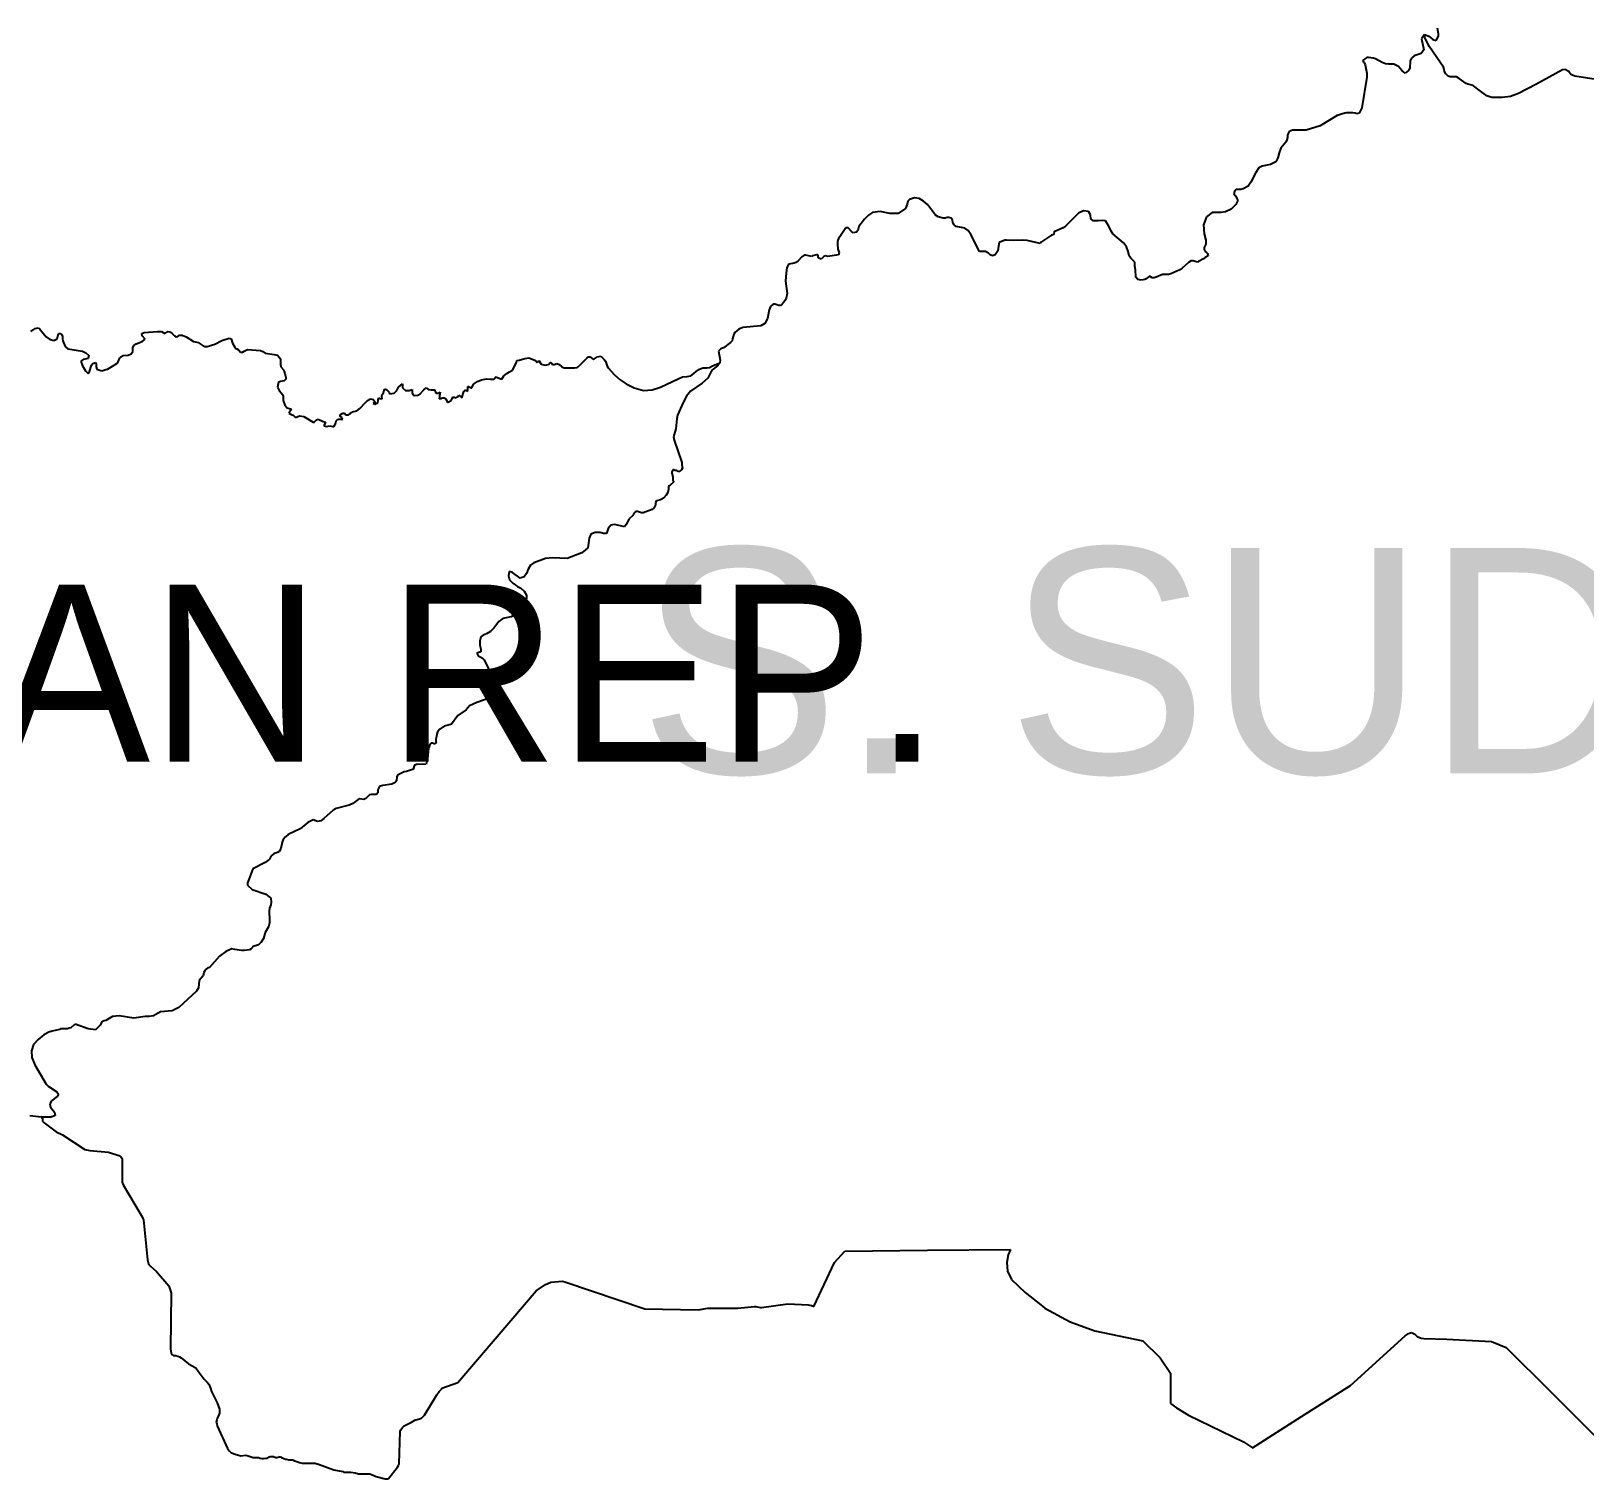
# Model space of a CAD drawing. Header units: metres. Extents: x 0 to 1325, y -1 to 773.
# Drawn here: x 751.27 to 778.86, y 347.93 to 373.63 of the extents above; entities that cross this region are included whole.
import ezdxf
from ezdxf.enums import TextEntityAlignment as Align

# ---------------------------------------------------------------- set-up
doc = ezdxf.new("R2010")
doc.units = ezdxf.units.M

msp = doc.modelspace()

# ---------------------------------------------------------------- linework, layer by layer
at = {"layer": 'SCORE'}
for points in [[(776.01, 373.568), (775.96, 373.488)], [(776.02, 373.508), (776.01, 373.568)], [(776.01, 373.568), (776.09, 373.538)], [(776.1, 373.348), (776.02, 373.508)], [(776.09, 373.538), (776.16, 373.478)], [(776.22, 373.458), (776.26, 373.538)], [(776.26, 373.578), (776.24, 373.678)], [(776.26, 373.538), (776.26, 373.578)], [(775.95, 373.228), (775.83, 373.188)], [(776, 373.298), (775.95, 373.228)], [(775.96, 373.488), (776, 373.298)], [(776.35, 372.988), (776.1, 373.348)], [(776.16, 373.478), (776.22, 373.458)], [(774.95, 373.138), (774.92, 373.108)], [(774.92, 373.108), (774.92, 373.088)], [(774.92, 373.088), (774.94, 373.068)], [(774.94, 373.068), (774.96, 373.028)], [(774.99, 373.158), (774.95, 373.138)], [(774.96, 373.028), (774.99, 372.878)], [(775.02, 373.158), (774.99, 373.158)], [(775.1, 373.148), (775.02, 373.158)], [(775.14, 373.138), (775.1, 373.148)], [(775.26, 373.068), (775.14, 373.138)], [(775.32, 373.048), (775.26, 373.068)], [(775.37, 373.038), (775.32, 373.048)], [(775.47, 373.038), (775.37, 373.038)], [(775.55, 372.998), (775.47, 373.038)], [(775.61, 372.928), (775.55, 372.998)], [(775.75, 372.968), (775.73, 372.928)], [(775.76, 373.098), (775.75, 372.968)], [(775.78, 373.148), (775.76, 373.098)], [(775.83, 373.188), (775.78, 373.148)], [(776.36, 372.948), (776.35, 372.988)], [(774.99, 372.808), (774.9, 372.268)], [(774.99, 372.878), (774.99, 372.808)], [(775.67, 372.878), (775.61, 372.928)], [(775.73, 372.928), (775.67, 372.878)], [(776.37, 372.908), (776.36, 372.948)], [(776.39, 372.868), (776.37, 372.908)], [(776.43, 372.828), (776.39, 372.868)], [(776.47, 372.818), (776.43, 372.828)], [(776.54, 372.818), (776.47, 372.818)], [(776.58, 372.818), (776.54, 372.818)], [(776.63, 372.788), (776.58, 372.818)], [(776.75, 372.698), (776.63, 372.788)], [(776.78, 372.688), (776.75, 372.698)], [(776.85, 372.668), (776.78, 372.688)], [(777.99, 372.678), (777.68, 372.518)], [(778.46, 372.938), (777.99, 372.678)], [(778.52, 372.948), (778.46, 372.938)], [(778.56, 372.918), (778.52, 372.948)], [(778.57, 372.918), (778.56, 372.918)], [(778.61, 372.858), (778.57, 372.918)], [(778.68, 372.828), (778.61, 372.858)], [(779.06, 372.768), (778.68, 372.828)], [(776.88, 372.658), (776.85, 372.668)], [(776.98, 372.578), (776.88, 372.658)], [(777.12, 372.478), (776.98, 372.578)], [(777.21, 372.448), (777.12, 372.478)], [(777.39, 372.448), (777.21, 372.448)], [(777.54, 372.468), (777.39, 372.448)], [(777.68, 372.518), (777.54, 372.468)], [(774.46, 372.128), (774.16, 371.948)], [(774.6, 372.168), (774.46, 372.128)], [(774.63, 372.178), (774.6, 372.168)], [(774.7, 372.178), (774.63, 372.178)], [(774.74, 372.178), (774.7, 372.178)], [(774.78, 372.168), (774.74, 372.178)], [(774.81, 372.158), (774.78, 372.168)], [(774.85, 372.168), (774.81, 372.158)], [(774.9, 372.268), (774.85, 372.168)], [(773.61, 371.848), (773.59, 371.808)], [(773.67, 371.868), (773.61, 371.848)], [(773.91, 371.868), (773.67, 371.868)], [(774.16, 371.948), (773.91, 371.868)], [(773.55, 371.658), (773.46, 371.548)], [(773.57, 371.698), (773.55, 371.658)], [(773.58, 371.738), (773.57, 371.698)], [(773.59, 371.808), (773.58, 371.778)], [(773.58, 371.778), (773.58, 371.738)], [(773.37, 371.308), (773.28, 371.258)], [(773.41, 371.378), (773.37, 371.308)], [(773.43, 371.468), (773.41, 371.378)], [(773.46, 371.548), (773.43, 371.468)], [(773.02, 371.118), (772.93, 370.948)], [(773.07, 371.198), (773.02, 371.118)], [(773.13, 371.228), (773.07, 371.198)], [(773.28, 371.258), (773.13, 371.228)], [(772.64, 370.778), (772.63, 370.738)], [(772.67, 370.818), (772.64, 370.778)], [(772.71, 370.818), (772.67, 370.818)], [(772.75, 370.818), (772.71, 370.818)], [(772.79, 370.828), (772.75, 370.818)], [(772.88, 370.878), (772.79, 370.828)], [(772.93, 370.948), (772.88, 370.878)], [(766.8, 370.478), (766.67, 370.388)], [(766.83, 370.558), (766.8, 370.478)], [(766.84, 370.608), (766.83, 370.558)], [(766.87, 370.638), (766.84, 370.608)], [(766.96, 370.668), (766.87, 370.638)], [(767.04, 370.658), (766.96, 370.668)], [(767.12, 370.608), (767.04, 370.658)], [(767.19, 370.548), (767.12, 370.608)], [(767.33, 370.358), (767.19, 370.548)], [(772.58, 370.468), (772.48, 370.418)], [(772.66, 370.548), (772.58, 370.468)], [(772.63, 370.738), (772.66, 370.698)], [(772.66, 370.698), (772.68, 370.658)], [(772.7, 370.618), (772.66, 370.548)], [(772.68, 370.658), (772.7, 370.618)], [(766.07, 370.288), (765.97, 370.158)], [(766.14, 370.358), (766.07, 370.288)], [(766.21, 370.408), (766.14, 370.358)], [(766.35, 370.428), (766.21, 370.408)], [(766.52, 370.388), (766.35, 370.428)], [(766.67, 370.388), (766.52, 370.388)], [(767.38, 370.328), (767.33, 370.358)], [(767.47, 370.308), (767.38, 370.328)], [(767.5, 370.308), (767.47, 370.308)], [(767.54, 370.318), (767.5, 370.308)], [(767.57, 370.318), (767.54, 370.318)], [(767.61, 370.308), (767.57, 370.318)], [(767.63, 370.278), (767.61, 370.308)], [(767.64, 370.228), (767.63, 370.278)], [(767.66, 370.188), (767.64, 370.228)], [(769.87, 370.398), (769.64, 370.168)], [(769.96, 370.438), (769.87, 370.398)], [(770.05, 370.428), (769.96, 370.438)], [(770.08, 370.368), (770.05, 370.428)], [(770.09, 370.298), (770.08, 370.368)], [(770.13, 370.258), (770.09, 370.298)], [(770.22, 370.258), (770.13, 370.258)], [(770.29, 370.268), (770.22, 370.258)], [(770.35, 370.258), (770.29, 370.268)], [(770.41, 370.168), (770.35, 370.258)], [(772.14, 370.328), (772.09, 370.188)], [(772.24, 370.408), (772.14, 370.328)], [(772.4, 370.408), (772.24, 370.408)], [(772.48, 370.418), (772.4, 370.408)], [(765.6, 369.918), (765.59, 369.888)], [(765.61, 369.948), (765.6, 369.918)], [(765.63, 369.978), (765.61, 369.948)], [(765.74, 370.138), (765.63, 369.978)], [(765.78, 370.138), (765.74, 370.138)], [(765.84, 370.068), (765.78, 370.138)], [(765.87, 370.048), (765.84, 370.068)], [(765.93, 370.058), (765.87, 370.048)], [(765.95, 370.088), (765.93, 370.058)], [(765.97, 370.158), (765.95, 370.088)], [(767.7, 370.158), (767.66, 370.188)], [(767.85, 370.128), (767.7, 370.158)], [(767.91, 370.088), (767.85, 370.128)], [(767.96, 370.018), (767.91, 370.088)], [(768.11, 369.718), (767.96, 370.018)], [(768.56, 369.918), (768.46, 369.878)], [(768.59, 369.918), (768.56, 369.918)], [(768.71, 369.908), (768.59, 369.918)], [(768.88, 369.918), (768.71, 369.908)], [(768.96, 369.908), (768.88, 369.918)], [(769.39, 370.008), (769.21, 369.888)], [(769.43, 370.018), (769.39, 370.008)], [(769.44, 370.078), (769.43, 370.018)], [(769.45, 370.068), (769.44, 370.078)], [(769.6, 370.138), (769.45, 370.068)], [(769.64, 370.168), (769.6, 370.138)], [(770.45, 370.078), (770.41, 370.168)], [(770.48, 370.028), (770.45, 370.078)], [(770.67, 369.868), (770.48, 370.028)], [(772.09, 370.188), (772.1, 370.028)], [(772.1, 370.028), (772.13, 369.918)], [(772.13, 369.918), (772.13, 369.878)], [(765, 369.648), (764.96, 369.618)], [(765.03, 369.648), (765, 369.648)], [(765.13, 369.628), (765.03, 369.648)], [(765.22, 369.658), (765.15, 369.638)], [(765.24, 369.658), (765.22, 369.658)], [(765.25, 369.648), (765.24, 369.658)], [(765.25, 369.628), (765.25, 369.648)], [(765.61, 369.658), (765.42, 369.628)], [(765.59, 369.888), (765.59, 369.848)], [(765.59, 369.848), (765.6, 369.758)], [(765.6, 369.758), (765.62, 369.698)], [(765.62, 369.698), (765.61, 369.658)], [(768.15, 369.718), (768.11, 369.718)], [(768.22, 369.718), (768.15, 369.718)], [(768.27, 369.688), (768.22, 369.718)], [(768.3, 369.658), (768.27, 369.688)], [(768.34, 369.638), (768.3, 369.658)], [(768.39, 369.658), (768.34, 369.638)], [(768.44, 369.728), (768.39, 369.658)], [(768.45, 369.808), (768.44, 369.728)], [(768.46, 369.878), (768.45, 369.808)], [(769.19, 369.858), (768.96, 369.908)], [(769.21, 369.888), (769.19, 369.858)], [(770.72, 369.798), (770.67, 369.868)], [(770.75, 369.718), (770.72, 369.798)], [(770.77, 369.638), (770.75, 369.718)], [(772.13, 369.848), (772.1, 369.788)], [(772.1, 369.788), (772.1, 369.748)], [(772.1, 369.748), (772.12, 369.718)], [(772.12, 369.718), (772.14, 369.698)], [(772.13, 369.878), (772.13, 369.848)], [(772.14, 369.698), (772.16, 369.678)], [(772.16, 369.678), (772.17, 369.638)], [(764.69, 369.428), (764.68, 369.338)], [(764.72, 369.488), (764.69, 369.428)], [(764.73, 369.488), (764.72, 369.488)], [(764.82, 369.508), (764.73, 369.488)], [(764.85, 369.518), (764.82, 369.508)], [(764.89, 369.548), (764.85, 369.518)], [(764.96, 369.618), (764.89, 369.548)], [(765.15, 369.638), (765.13, 369.628)], [(765.25, 369.618), (765.25, 369.628)], [(765.25, 369.608), (765.25, 369.618)], [(765.26, 369.598), (765.25, 369.608)], [(765.3, 369.578), (765.26, 369.598)], [(765.31, 369.588), (765.3, 369.578)], [(765.35, 369.628), (765.31, 369.588)], [(765.38, 369.638), (765.35, 369.628)], [(765.42, 369.628), (765.38, 369.638)], [(770.8, 369.598), (770.77, 369.638)], [(770.87, 369.528), (770.8, 369.598)], [(770.87, 369.488), (770.87, 369.528)], [(770.87, 369.458), (770.87, 369.488)], [(770.88, 369.388), (770.87, 369.458)], [(770.89, 369.258), (770.88, 369.388)], [(771.67, 369.388), (771.51, 369.318)], [(771.71, 369.418), (771.67, 369.388)], [(771.82, 369.518), (771.71, 369.418)], [(771.87, 369.548), (771.82, 369.518)], [(771.9, 369.548), (771.87, 369.548)], [(771.98, 369.528), (771.9, 369.548)], [(772, 369.538), (771.98, 369.528)], [(772.09, 369.588), (772, 369.538)], [(772.12, 369.608), (772.09, 369.588)], [(772.17, 369.638), (772.12, 369.608)], [(764.68, 369.338), (764.67, 369.188)], [(764.67, 369.188), (764.7, 368.968)], [(770.92, 369.218), (770.89, 369.258)], [(770.98, 369.208), (770.92, 369.218)], [(771.05, 369.218), (770.98, 369.208)], [(771.07, 369.228), (771.05, 369.218)], [(771.11, 369.268), (771.07, 369.228)], [(771.13, 369.278), (771.11, 369.268)], [(771.18, 369.248), (771.13, 369.278)], [(771.21, 369.248), (771.18, 369.248)], [(771.25, 369.258), (771.21, 369.248)], [(771.36, 369.308), (771.25, 369.258)], [(771.47, 369.308), (771.36, 369.308)], [(771.51, 369.318), (771.47, 369.308)], [(764.64, 368.818), (764.61, 368.778)], [(764.67, 368.858), (764.64, 368.818)], [(764.68, 368.888), (764.67, 368.858)], [(764.7, 368.968), (764.68, 368.888)], [(764.38, 368.678), (764.35, 368.528)], [(764.4, 368.738), (764.38, 368.678)], [(764.45, 368.778), (764.4, 368.738)], [(764.48, 368.778), (764.45, 368.778)], [(764.55, 368.758), (764.48, 368.778)], [(764.58, 368.758), (764.55, 368.758)], [(764.61, 368.778), (764.58, 368.758)], [(751.27, 368.298), (751.35, 368.348)], [(751.35, 368.348), (751.4, 368.358)], [(751.4, 368.358), (751.43, 368.338)], [(751.43, 368.338), (751.54, 368.198)], [(753.24, 368.258), (753.28, 368.278)], [(753.28, 368.278), (753.52, 368.298)], [(753.52, 368.298), (753.59, 368.298)], [(753.59, 368.298), (753.65, 368.258)], [(753.65, 368.258), (753.7, 368.298)], [(753.7, 368.298), (753.74, 368.288)], [(753.74, 368.288), (753.78, 368.258)], [(763.77, 368.278), (763.75, 368.248)], [(763.84, 368.338), (763.77, 368.278)], [(763.91, 368.368), (763.84, 368.338)], [(764.23, 368.398), (763.91, 368.368)], [(764.3, 368.438), (764.23, 368.398)], [(764.35, 368.528), (764.3, 368.438)], [(751.54, 368.198), (751.6, 368.158)], [(751.6, 368.158), (751.68, 368.138)], [(751.68, 368.138), (751.74, 368.168)], [(751.74, 368.168), (751.76, 368.258)], [(751.76, 368.258), (751.79, 368.258)], [(751.79, 368.258), (751.82, 368.238)], [(751.82, 368.238), (751.83, 368.208)], [(751.83, 368.208), (751.83, 368.168)], [(751.83, 368.168), (751.84, 368.128)], [(751.84, 368.128), (751.88, 368.028)], [(751.88, 368.028), (751.89, 368.018)], [(751.89, 368.018), (751.93, 367.988)], [(751.93, 367.988), (752.19, 367.948)], [(753.08, 368.008), (753.1, 368.048)], [(753.08, 367.938), (753.08, 368.008)], [(753.1, 368.048), (753.14, 368.078)], [(753.14, 368.078), (753.25, 368.118)], [(753.25, 368.218), (753.24, 368.258)], [(753.3, 368.158), (753.25, 368.218)], [(753.25, 368.118), (753.3, 368.158)], [(753.78, 368.258), (753.82, 368.218)], [(753.82, 368.218), (753.85, 368.198)], [(753.85, 368.198), (753.88, 368.208)], [(753.88, 368.208), (753.91, 368.228)], [(753.91, 368.228), (753.96, 368.228)], [(753.96, 368.228), (754.03, 368.198)], [(754.03, 368.198), (754.16, 368.118)], [(754.16, 368.118), (754.25, 368.098)], [(754.25, 368.098), (754.26, 368.088)], [(754.26, 368.088), (754.33, 368.038)], [(754.33, 368.038), (754.36, 368.028)], [(754.36, 368.028), (754.4, 368.028)], [(754.4, 368.028), (754.54, 368.068)], [(754.54, 368.068), (754.66, 368.138)], [(754.66, 368.138), (754.79, 368.178)], [(754.79, 368.178), (754.83, 368.168)], [(754.83, 368.168), (754.85, 368.088)], [(754.85, 368.088), (754.89, 368.018)], [(754.89, 368.018), (754.9, 367.998)], [(754.9, 367.998), (754.93, 367.988)], [(754.93, 367.988), (754.96, 367.968)], [(763.52, 367.988), (763.5, 367.968)], [(763.55, 367.998), (763.52, 367.988)], [(763.57, 368.008), (763.55, 367.998)], [(763.69, 368.098), (763.57, 368.008)], [(763.72, 368.128), (763.69, 368.098)], [(763.73, 368.168), (763.72, 368.128)], [(763.75, 368.248), (763.73, 368.168)], [(752.2, 367.798), (752.16, 367.768)], [(752.16, 367.768), (752.19, 367.688)], [(752.19, 367.948), (752.25, 367.918)], [(752.29, 367.818), (752.2, 367.798)], [(752.25, 367.918), (752.3, 367.868)], [(752.3, 367.868), (752.29, 367.818)], [(752.35, 367.698), (752.37, 367.728)], [(752.37, 367.728), (752.42, 367.748)], [(752.42, 367.748), (752.43, 367.718)], [(752.43, 367.718), (752.43, 367.668)], [(752.72, 367.678), (752.8, 367.728)], [(752.8, 367.728), (752.82, 367.758)], [(752.82, 367.758), (752.85, 367.828)], [(752.85, 367.828), (752.87, 367.848)], [(752.87, 367.848), (752.91, 367.868)], [(752.91, 367.868), (753, 367.878)], [(753, 367.878), (753.05, 367.898)], [(753.05, 367.898), (753.08, 367.938)], [(754.96, 367.968), (754.99, 367.928)], [(754.99, 367.928), (755.03, 367.928)], [(755.03, 367.928), (755.06, 367.948)], [(755.06, 367.948), (755.08, 367.958)], [(755.08, 367.958), (755.12, 367.978)], [(755.12, 367.978), (755.35, 367.958)], [(755.35, 367.958), (755.39, 367.938)], [(755.39, 367.938), (755.43, 367.908)], [(755.43, 367.908), (755.59, 367.888)], [(755.59, 367.888), (755.65, 367.878)], [(755.65, 367.878), (755.68, 367.838)], [(755.68, 367.838), (755.7, 367.808)], [(755.7, 367.808), (755.7, 367.708)], [(759.82, 367.608), (759.89, 367.748)], [(759.89, 367.748), (759.9, 367.778)], [(759.9, 367.778), (759.94, 367.788)], [(759.94, 367.788), (760.04, 367.818)], [(760.04, 367.818), (760.11, 367.828)], [(760.11, 367.828), (760.14, 367.818)], [(760.14, 367.818), (760.19, 367.798)], [(760.19, 367.798), (760.23, 367.778)], [(760.23, 367.778), (760.26, 367.748)], [(760.26, 367.748), (760.29, 367.778)], [(760.29, 367.778), (760.33, 367.718)], [(760.33, 367.718), (760.4, 367.698)], [(760.46, 367.708), (760.49, 367.748)], [(760.49, 367.748), (760.51, 367.748)], [(760.51, 367.748), (760.53, 367.708)], [(760.56, 367.708), (760.61, 367.728)], [(760.61, 367.728), (760.65, 367.708)], [(760.99, 367.668), (761.15, 367.828)], [(761.15, 367.828), (761.17, 367.848)], [(761.17, 367.848), (761.2, 367.848)], [(761.2, 367.848), (761.24, 367.808)], [(761.24, 367.808), (761.26, 367.798)], [(761.26, 367.798), (761.28, 367.808)], [(761.28, 367.808), (761.3, 367.828)], [(761.3, 367.828), (761.32, 367.848)], [(761.32, 367.848), (761.39, 367.858)], [(761.39, 367.858), (761.41, 367.838)], [(761.41, 367.838), (761.45, 367.798)], [(761.45, 367.798), (761.47, 367.768)], [(761.47, 367.768), (761.5, 367.678)], [(763.4, 367.698), (763.5, 367.738)], [(763.5, 367.738), (763.46, 367.688)], [(763.5, 367.968), (763.48, 367.948)], [(763.48, 367.948), (763.51, 367.788)], [(763.51, 367.788), (763.5, 367.738)], [(752.19, 367.688), (752.24, 367.598)], [(752.24, 367.598), (752.29, 367.548)], [(752.29, 367.548), (752.31, 367.588)], [(752.31, 367.588), (752.35, 367.698)], [(752.43, 367.668), (752.44, 367.628)], [(752.44, 367.628), (752.53, 367.598)], [(752.53, 367.598), (752.6, 367.618)], [(752.6, 367.618), (752.63, 367.628)], [(752.63, 367.628), (752.72, 367.678)], [(755.7, 367.708), (755.71, 367.668)], [(755.71, 367.668), (755.76, 367.608)], [(755.76, 367.608), (755.77, 367.588)], [(755.77, 367.588), (755.78, 367.548)], [(755.8, 367.448), (755.77, 367.418)], [(755.78, 367.548), (755.8, 367.478)], [(755.8, 367.478), (755.8, 367.448)], [(759.2, 367.408), (759.27, 367.438)], [(759.27, 367.438), (759.36, 367.458)], [(759.36, 367.458), (759.43, 367.448)], [(759.43, 367.448), (759.49, 367.448)], [(759.49, 367.448), (759.53, 367.498)], [(759.53, 367.498), (759.55, 367.478)], [(759.55, 367.478), (759.63, 367.448)], [(759.63, 367.448), (759.67, 367.508)], [(759.67, 367.508), (759.72, 367.548)], [(759.72, 367.548), (759.77, 367.578)], [(759.77, 367.578), (759.82, 367.608)], [(760.4, 367.698), (760.46, 367.708)], [(760.53, 367.708), (760.56, 367.708)], [(760.65, 367.708), (760.7, 367.668)], [(760.7, 367.668), (760.74, 367.648)], [(760.74, 367.648), (760.92, 367.648)], [(760.92, 367.648), (760.97, 367.658)], [(760.97, 367.658), (760.99, 367.668)], [(761.5, 367.678), (761.52, 367.648)], [(761.52, 367.648), (761.63, 367.528)], [(761.63, 367.528), (761.73, 367.438)], [(761.73, 367.438), (761.84, 367.368)], [(762.45, 367.308), (762.76, 367.458)], [(762.76, 367.458), (762.84, 367.488)], [(762.84, 367.488), (762.92, 367.498)], [(762.92, 367.498), (762.99, 367.508)], [(762.99, 367.508), (763.04, 367.548)], [(763.04, 367.548), (763.08, 367.588)], [(763.08, 367.588), (763.14, 367.628)], [(763.14, 367.628), (763.17, 367.638)], [(763.17, 367.638), (763.2, 367.648)], [(763.29, 367.468), (763.19, 367.378)], [(763.2, 367.648), (763.27, 367.648)], [(763.27, 367.648), (763.32, 367.658)], [(763.36, 367.608), (763.29, 367.468)], [(763.32, 367.658), (763.37, 367.688)], [(763.46, 367.688), (763.36, 367.608)], [(763.37, 367.688), (763.4, 367.698)], [(755.67, 367.398), (755.65, 367.308)], [(755.65, 367.308), (755.68, 367.248)], [(755.7, 367.408), (755.67, 367.398)], [(755.68, 367.248), (755.72, 367.198)], [(755.77, 367.418), (755.7, 367.408)], [(755.72, 367.198), (755.75, 367.158)], [(755.75, 367.158), (755.75, 367.068)], [(757.5, 367.148), (757.51, 367.178)], [(757.51, 367.178), (757.53, 367.208)], [(757.53, 367.208), (757.55, 367.278)], [(757.55, 367.278), (757.59, 367.258)], [(757.59, 367.258), (757.63, 367.218)], [(757.63, 367.218), (757.64, 367.188)], [(757.64, 367.188), (757.72, 367.198)], [(757.72, 367.198), (757.77, 367.248)], [(757.77, 367.248), (757.8, 367.308)], [(757.8, 367.308), (757.87, 367.368)], [(757.87, 367.368), (757.87, 367.298)], [(757.87, 367.298), (757.92, 367.248)], [(757.92, 367.248), (757.99, 367.248)], [(757.99, 367.248), (758.04, 367.268)], [(758.04, 367.268), (758.04, 367.208)], [(758.04, 367.208), (758.06, 367.168)], [(758.06, 367.168), (758.09, 367.158)], [(758.09, 367.158), (758.14, 367.168)], [(758.14, 367.168), (758.18, 367.188)], [(758.18, 367.188), (758.25, 367.258)], [(758.25, 367.258), (758.29, 367.298)], [(758.29, 367.298), (758.33, 367.268)], [(758.33, 367.268), (758.38, 367.258)], [(758.38, 367.258), (758.43, 367.258)], [(758.43, 367.258), (758.44, 367.258)], [(758.44, 367.258), (758.45, 367.218)], [(758.45, 367.218), (758.48, 367.198)], [(758.48, 367.198), (758.51, 367.198)], [(758.51, 367.198), (758.54, 367.218)], [(758.53, 367.188), (758.52, 367.098)], [(758.54, 367.218), (758.53, 367.188)], [(758.86, 367.148), (758.87, 367.168)], [(758.87, 367.168), (758.91, 367.128)], [(758.92, 367.118), (758.96, 367.228)], [(758.96, 367.228), (758.98, 367.258)], [(758.98, 367.258), (759.03, 367.238)], [(759.03, 367.258), (759.03, 367.318)], [(759.03, 367.318), (759.04, 367.318)], [(759.03, 367.238), (759.03, 367.258)], [(759.04, 367.318), (759.09, 367.298)], [(759.09, 367.298), (759.1, 367.298)], [(759.1, 367.298), (759.13, 367.358)], [(759.13, 367.358), (759.2, 367.408)], [(761.84, 367.368), (761.98, 367.298)], [(761.98, 367.298), (762.15, 367.248)], [(762.15, 367.248), (762.3, 367.258)], [(762.3, 367.258), (762.45, 367.308)], [(762.98, 367.238), (762.91, 367.148)], [(763.19, 367.378), (762.98, 367.238)], [(755.75, 367.068), (755.78, 366.988)], [(755.78, 366.988), (755.82, 366.938)], [(755.82, 366.938), (755.9, 366.918)], [(755.9, 366.918), (755.85, 366.848)], [(756.98, 366.868), (757.06, 366.888)], [(757.06, 366.888), (757.11, 366.928)], [(757.11, 366.928), (757.21, 367.038)], [(757.21, 367.038), (757.25, 367.068)], [(757.25, 367.068), (757.3, 367.098)], [(757.3, 367.098), (757.35, 367.088)], [(757.35, 367.088), (757.39, 367.038)], [(757.39, 367.038), (757.35, 367.018)], [(757.35, 367.018), (757.38, 367.008)], [(757.38, 367.008), (757.43, 367.028)], [(757.43, 367.028), (757.44, 367.118)], [(757.44, 367.118), (757.46, 367.108)], [(757.46, 367.108), (757.5, 367.098)], [(757.51, 367.098), (757.5, 367.148)], [(757.5, 367.098), (757.51, 367.098)], [(758.52, 367.098), (758.54, 367.108)], [(758.54, 367.108), (758.56, 367.108)], [(758.56, 367.108), (758.58, 367.118)], [(758.58, 367.118), (758.61, 367.118)], [(758.61, 367.118), (758.63, 367.108)], [(758.63, 367.108), (758.65, 367.078)], [(758.65, 367.078), (758.67, 367.038)], [(758.67, 367.038), (758.73, 367.068)], [(758.73, 367.068), (758.75, 367.108)], [(758.75, 367.108), (758.77, 367.138)], [(758.77, 367.138), (758.82, 367.118)], [(758.82, 367.118), (758.84, 367.138)], [(758.84, 367.138), (758.86, 367.148)], [(758.91, 367.128), (758.92, 367.118)], [(762.85, 367.038), (762.75, 366.808)], [(762.91, 367.148), (762.85, 367.038)], [(755.85, 366.848), (755.88, 366.828)], [(755.88, 366.828), (755.93, 366.808)], [(755.93, 366.808), (755.97, 366.768)], [(755.97, 366.768), (756.04, 366.798)], [(756.04, 366.798), (756.12, 366.788)], [(756.12, 366.788), (756.28, 366.688)], [(756.28, 366.688), (756.29, 366.678)], [(756.29, 366.678), (756.3, 366.688)], [(756.3, 366.688), (756.34, 366.728)], [(756.34, 366.728), (756.37, 366.738)], [(756.37, 366.738), (756.46, 366.698)], [(756.46, 366.698), (756.5, 366.688)], [(756.5, 366.688), (756.47, 366.618)], [(756.47, 366.618), (756.52, 366.608)], [(756.52, 366.608), (756.58, 366.618)], [(756.58, 366.618), (756.63, 366.608)], [(756.63, 366.608), (756.65, 366.608)], [(756.65, 366.608), (756.68, 366.658)], [(756.68, 366.658), (756.69, 366.708)], [(756.69, 366.708), (756.72, 366.738)], [(756.72, 366.738), (756.81, 366.738)], [(756.76, 366.818), (756.81, 366.848)], [(756.76, 366.788), (756.76, 366.818)], [(756.77, 366.778), (756.76, 366.788)], [(756.79, 366.768), (756.77, 366.778)], [(756.8, 366.748), (756.79, 366.768)], [(756.81, 366.738), (756.8, 366.748)], [(756.81, 366.848), (756.84, 366.848)], [(756.84, 366.848), (756.86, 366.818)], [(756.86, 366.818), (756.91, 366.818)], [(756.91, 366.818), (756.93, 366.828)], [(756.93, 366.828), (756.95, 366.858)], [(756.95, 366.858), (756.97, 366.858)], [(756.97, 366.858), (756.98, 366.868)], [(762.74, 366.748), (762.72, 366.568)], [(762.75, 366.808), (762.74, 366.748)], [(762.69, 366.468), (762.68, 366.428)], [(762.68, 366.428), (762.69, 366.368)], [(762.72, 366.568), (762.69, 366.468)], [(762.69, 366.368), (762.83, 365.968)], [(762.67, 365.838), (762.65, 365.798)], [(762.65, 365.798), (762.65, 365.778)], [(762.65, 365.778), (762.67, 365.718)], [(762.69, 365.838), (762.67, 365.838)], [(762.71, 365.828), (762.69, 365.838)], [(762.73, 365.828), (762.71, 365.828)], [(762.74, 365.828), (762.73, 365.828)], [(762.76, 365.808), (762.74, 365.828)], [(762.79, 365.808), (762.76, 365.808)], [(762.82, 365.838), (762.79, 365.808)], [(762.84, 365.868), (762.82, 365.838)], [(762.83, 365.968), (762.83, 365.928)], [(762.83, 365.928), (762.84, 365.868)], [(762.6, 365.558), (762.59, 365.538)], [(762.59, 365.538), (762.59, 365.498)], [(762.62, 365.568), (762.6, 365.558)], [(762.68, 365.618), (762.62, 365.568)], [(762.67, 365.718), (762.67, 365.658)], [(762.67, 365.658), (762.68, 365.638)], [(762.68, 365.638), (762.68, 365.618)], [(762.38, 365.288), (762.36, 365.258)], [(762.36, 365.258), (762.36, 365.218)], [(762.45, 365.308), (762.38, 365.288)], [(762.5, 365.338), (762.45, 365.308)], [(762.55, 365.388), (762.5, 365.338)], [(762.58, 365.438), (762.55, 365.388)], [(762.59, 365.498), (762.58, 365.438)], [(761.89, 364.968), (761.84, 364.868)], [(761.96, 365.028), (761.89, 364.968)], [(761.98, 365.078), (761.96, 365.028)], [(762.01, 365.098), (761.98, 365.078)], [(762.04, 365.098), (762.01, 365.098)], [(762.11, 365.078), (762.04, 365.098)], [(762.14, 365.078), (762.11, 365.078)], [(762.3, 365.138), (762.14, 365.078)], [(762.33, 365.158), (762.3, 365.138)], [(762.36, 365.218), (762.33, 365.158)], [(761.21, 364.698), (761.18, 364.628)], [(761.29, 364.728), (761.21, 364.698)], [(761.38, 364.728), (761.29, 364.728)], [(761.44, 364.708), (761.38, 364.728)], [(761.49, 364.708), (761.44, 364.708)], [(761.52, 364.798), (761.49, 364.708)], [(761.57, 364.858), (761.52, 364.798)], [(761.64, 364.868), (761.57, 364.858)], [(761.81, 364.828), (761.64, 364.868)], [(761.84, 364.868), (761.81, 364.828)], [(761.12, 364.418), (761.05, 364.368)], [(761.16, 364.458), (761.12, 364.418)], [(761.18, 364.628), (761.16, 364.458)], [(760.14, 364.148), (760.1, 364.078)], [(760.2, 364.188), (760.14, 364.148)], [(760.41, 364.268), (760.2, 364.188)], [(760.53, 364.278), (760.41, 364.268)], [(760.79, 364.268), (760.53, 364.278)], [(761.05, 364.368), (760.79, 364.268)], [(759.76, 364.038), (759.75, 363.958)], [(759.75, 363.958), (759.77, 363.888)], [(759.82, 364.018), (759.76, 364.038)], [(759.77, 363.888), (759.83, 363.828)], [(759.96, 363.918), (759.82, 364.018)], [(760.03, 363.938), (759.96, 363.918)], [(760.07, 363.998), (760.03, 363.938)], [(760.1, 364.078), (760.07, 363.998)], [(759.83, 363.828), (759.91, 363.768)], [(759.91, 363.768), (759.97, 363.738)], [(759.97, 363.738), (760.03, 363.688)], [(760.03, 363.688), (760.07, 363.618)], [(760.07, 363.618), (760.07, 363.548)], [(759.87, 363.368), (759.86, 363.268)], [(759.91, 363.478), (759.87, 363.458)], [(759.87, 363.458), (759.87, 363.368)], [(759.96, 363.478), (759.91, 363.478)], [(760.02, 363.488), (759.96, 363.478)], [(760.07, 363.548), (760.02, 363.488)], [(759.49, 363.028), (759.43, 362.968)], [(759.58, 363.148), (759.49, 363.028)], [(759.65, 363.198), (759.58, 363.148)], [(759.8, 363.228), (759.65, 363.198)], [(759.86, 363.268), (759.8, 363.228)], [(759.26, 362.878), (759.24, 362.798)], [(759.24, 362.798), (759.24, 362.728)], [(759.3, 362.908), (759.26, 362.878)], [(759.36, 362.928), (759.3, 362.908)], [(759.43, 362.968), (759.36, 362.928)], [(759.26, 362.608), (759.19, 362.588)], [(759.19, 362.588), (759.21, 362.538)], [(759.21, 362.538), (759.25, 362.518)], [(759.24, 362.728), (759.26, 362.658)], [(759.25, 362.518), (759.29, 362.498)], [(759.26, 362.658), (759.26, 362.608)], [(759.29, 362.498), (759.32, 362.468)], [(759.32, 362.468), (759.39, 362.318)], [(759.39, 362.318), (759.51, 362.168)], [(759.51, 362.168), (759.56, 362.048)], [(759.56, 362.048), (759.59, 362.018)], [(759.59, 362.018), (759.59, 361.968)], [(759.59, 361.968), (759.59, 361.888)], [(759.06, 361.648), (759, 361.578)], [(759.19, 361.708), (759.06, 361.648)], [(759.41, 361.788), (759.19, 361.708)], [(759.59, 361.888), (759.41, 361.788)], [(758.85, 361.478), (758.74, 361.328)], [(759, 361.578), (758.85, 361.478)], [(758.47, 361.108), (758.46, 361.058)], [(758.48, 361.148), (758.47, 361.108)], [(758.49, 361.188), (758.48, 361.148)], [(758.53, 361.238), (758.49, 361.188)], [(758.61, 361.288), (758.53, 361.238)], [(758.68, 361.308), (758.61, 361.288)], [(758.74, 361.328), (758.68, 361.308)], [(758.33, 360.898), (758.31, 360.708)], [(758.36, 360.978), (758.33, 360.898)], [(758.38, 360.988), (758.36, 360.978)], [(758.4, 360.988), (758.38, 360.988)], [(758.43, 360.978), (758.4, 360.988)], [(758.45, 360.978), (758.43, 360.978)], [(758.47, 360.998), (758.45, 360.978)], [(758.46, 361.058), (758.46, 361.038)], [(758.46, 361.038), (758.46, 361.018)], [(758.46, 361.018), (758.47, 360.998)], [(758.07, 360.548), (758.05, 360.518)], [(758.08, 360.598), (758.07, 360.568)], [(758.07, 360.568), (758.07, 360.548)], [(758.12, 360.608), (758.08, 360.598)], [(758.29, 360.618), (758.12, 360.608)], [(758.31, 360.708), (758.29, 360.618)], [(757.74, 360.288), (757.68, 360.258)], [(757.76, 360.318), (757.74, 360.288)], [(757.77, 360.388), (757.76, 360.318)], [(757.78, 360.418), (757.77, 360.388)], [(757.9, 360.478), (757.78, 360.418)], [(757.94, 360.488), (757.9, 360.478)], [(758.01, 360.508), (757.94, 360.488)], [(758.05, 360.518), (758.01, 360.508)], [(757.08, 359.988), (756.99, 359.918)], [(757.11, 359.998), (757.08, 359.988)], [(757.18, 359.988), (757.11, 359.998)], [(757.22, 360.008), (757.18, 359.988)], [(757.28, 360.068), (757.22, 360.008)], [(757.32, 360.078), (757.28, 360.068)], [(757.41, 360.078), (757.32, 360.078)], [(757.43, 360.108), (757.41, 360.078)], [(757.46, 360.218), (757.43, 360.158)], [(757.43, 360.158), (757.43, 360.108)], [(757.52, 360.238), (757.46, 360.218)], [(757.68, 360.258), (757.52, 360.238)], [(756.64, 359.798), (756.47, 359.648)], [(756.69, 359.828), (756.64, 359.798)], [(756.92, 359.888), (756.69, 359.828)], [(756.99, 359.918), (756.92, 359.888)], [(756.05, 359.468), (755.84, 359.368)], [(756.19, 359.578), (756.05, 359.468)], [(756.28, 359.628), (756.19, 359.578)], [(756.36, 359.598), (756.28, 359.628)], [(756.42, 359.608), (756.36, 359.598)], [(756.47, 359.648), (756.42, 359.608)], [(755.73, 359.228), (755.71, 359.118)], [(755.75, 359.278), (755.73, 359.228)], [(755.79, 359.328), (755.75, 359.278)], [(755.84, 359.368), (755.79, 359.328)], [(755.48, 358.908), (755.43, 358.868)], [(755.51, 358.928), (755.48, 358.908)], [(755.54, 358.988), (755.51, 358.928)], [(755.56, 359.008), (755.54, 358.988)], [(755.59, 359.028), (755.56, 359.008)], [(755.65, 359.048), (755.59, 359.028)], [(755.68, 359.068), (755.65, 359.048)], [(755.71, 359.118), (755.68, 359.068)], [(755.21, 358.758), (755.14, 358.568)], [(755.43, 358.868), (755.21, 358.758)], [(755.14, 358.568), (755.12, 358.508)], [(755.12, 358.508), (755.12, 358.468)], [(755.12, 358.468), (755.2, 358.388)], [(755.2, 358.388), (755.44, 358.308)], [(755.44, 358.308), (755.53, 358.238)], [(755.51, 358.058), (755.5, 358.008)], [(755.53, 358.118), (755.51, 358.058)], [(755.53, 358.238), (755.54, 358.168)], [(755.54, 358.168), (755.53, 358.118)], [(755.51, 357.798), (755.49, 357.728)], [(755.5, 358.008), (755.51, 357.848)], [(755.51, 357.848), (755.51, 357.798)], [(755.4, 357.518), (755.36, 357.458)], [(755.43, 357.628), (755.4, 357.518)], [(755.49, 357.728), (755.43, 357.628)], [(754.73, 357.288), (754.62, 357.208)], [(754.84, 357.338), (754.73, 357.288)], [(754.89, 357.328), (754.84, 357.338)], [(755.01, 357.308), (754.89, 357.328)], [(755.06, 357.308), (755.01, 357.308)], [(755.15, 357.318), (755.06, 357.308)], [(755.18, 357.338), (755.15, 357.318)], [(755.2, 357.358), (755.18, 357.338)], [(755.22, 357.378), (755.2, 357.358)], [(755.31, 357.408), (755.22, 357.378)], [(755.36, 357.458), (755.31, 357.408)], [(754.38, 356.968), (754.36, 356.948)], [(754.41, 356.998), (754.38, 356.968)], [(754.44, 357.008), (754.41, 356.998)], [(754.62, 357.208), (754.44, 357.008)], [(754.26, 356.778), (754.25, 356.648)], [(754.33, 356.858), (754.26, 356.778)], [(754.34, 356.918), (754.33, 356.858)], [(754.36, 356.948), (754.34, 356.918)], [(754.21, 356.588), (753.9, 356.298)], [(754.25, 356.648), (754.21, 356.588)], [(752.72, 356.138), (752.6, 356.068)], [(752.84, 356.148), (752.72, 356.138)], [(753.1, 356.108), (752.84, 356.148)], [(753.3, 356.138), (753.1, 356.108)], [(753.37, 356.138), (753.3, 356.138)], [(753.45, 356.148), (753.37, 356.138)], [(753.57, 356.218), (753.45, 356.148)], [(753.78, 356.238), (753.57, 356.218)], [(753.9, 356.298), (753.78, 356.238)], [(751.59, 355.858), (751.5, 355.808)], [(751.65, 355.878), (751.59, 355.858)], [(751.78, 355.908), (751.65, 355.878)], [(751.8, 355.918), (751.78, 355.908)], [(751.87, 355.918), (751.8, 355.918)], [(751.92, 355.918), (751.87, 355.918)], [(751.95, 355.928), (751.92, 355.918)], [(751.98, 355.938), (751.95, 355.928)], [(752.04, 355.988), (751.98, 355.938)], [(752.06, 355.998), (752.04, 355.988)], [(752.29, 355.918), (752.06, 355.998)], [(752.42, 355.898), (752.29, 355.918)], [(752.51, 355.988), (752.42, 355.898)], [(752.52, 356.018), (752.51, 355.988)], [(752.54, 356.048), (752.52, 356.018)], [(752.57, 356.058), (752.54, 356.048)], [(752.6, 356.068), (752.57, 356.058)], [(751.32, 355.638), (751.28, 355.528)], [(751.4, 355.728), (751.32, 355.638)], [(751.5, 355.808), (751.4, 355.728)], [(751.28, 355.528), (751.29, 355.408)], [(751.29, 355.408), (751.34, 355.278)], [(751.34, 355.278), (751.54, 354.938)], [(751.54, 354.938), (751.58, 354.898)], [(751.58, 354.898), (751.73, 354.798)], [(751.73, 354.798), (751.76, 354.758)], [(751.76, 354.758), (751.74, 354.718)], [(751.64, 354.638), (751.61, 354.588)], [(751.61, 354.588), (751.62, 354.528)], [(751.62, 354.528), (751.69, 354.438)], [(751.74, 354.718), (751.64, 354.638)], [(751.25, 354.378), (751.46, 354.358)], [(751.5, 354.348), (751.46, 354.358)], [(751.46, 354.358), (751.48, 354.328)], [(751.48, 354.328), (751.48, 354.278)], [(751.48, 354.278), (751.51, 354.248)], [(751.63, 354.348), (751.5, 354.348)], [(751.51, 354.248), (751.72, 354.088)], [(751.7, 354.378), (751.63, 354.348)], [(751.69, 354.438), (751.7, 354.378)], [(751.72, 354.088), (751.83, 354.038)], [(751.83, 354.038), (752.23, 353.778)], [(752.23, 353.778), (752.32, 353.758)], [(752.32, 353.758), (752.65, 353.728)], [(752.65, 353.728), (752.83, 353.668)], [(752.83, 353.668), (752.87, 353.648)], [(752.87, 353.648), (752.89, 353.618)], [(752.89, 353.618), (752.89, 353.228)], [(752.89, 353.228), (752.89, 353.198)], [(752.89, 353.198), (752.91, 353.148)], [(752.91, 353.148), (753.25, 352.578)], [(753.25, 352.578), (753.26, 352.548)], [(753.26, 352.548), (753.27, 352.528)], [(753.27, 352.528), (753.34, 351.818)], [(765.72, 351.968), (767.19, 351.988)], [(767.19, 351.988), (768.66, 351.998)], [(768.66, 351.998), (768.62, 351.908)], [(753.34, 351.818), (753.36, 351.748)], [(753.36, 351.748), (753.39, 351.708)], [(765.17, 350.988), (765.54, 351.768)], [(765.54, 351.768), (765.72, 351.968)], [(768.62, 351.908), (768.6, 351.768)], [(768.6, 351.768), (768.61, 351.618)], [(753.39, 351.708), (753.5, 351.608)], [(753.5, 351.608), (753.72, 351.358)], [(760.5, 351.418), (760.71, 351.438)], [(760.71, 351.438), (760.75, 351.428)], [(768.61, 351.618), (768.68, 351.468)], [(768.68, 351.468), (768.92, 351.238)], [(753.72, 351.358), (753.75, 351.268)], [(753.75, 351.268), (753.76, 351.228)], [(753.76, 351.228), (753.75, 350.238)], [(759.55, 350.458), (760.24, 351.268)], [(760.24, 351.268), (760.41, 351.378)], [(760.41, 351.378), (760.5, 351.418)], [(760.75, 351.428), (762.17, 350.948)], [(768.92, 351.238), (769.2, 351.018)], [(762.17, 350.948), (763.12, 350.928)], [(763.12, 350.928), (763.29, 350.958)], [(763.29, 350.958), (763.82, 350.958)], [(763.82, 350.958), (764.12, 350.988)], [(764.12, 350.988), (764.14, 350.988)], [(764.14, 350.988), (764.22, 350.968)], [(764.22, 350.968), (764.24, 350.968)], [(764.24, 350.968), (764.71, 351.038)], [(764.71, 351.038), (765.07, 351.018)], [(765.07, 351.018), (765.13, 351.008)], [(765.13, 351.008), (765.17, 350.988)], [(769.2, 351.018), (769.27, 350.958)], [(769.27, 350.958), (769.72, 350.718)], [(769.72, 350.718), (770.16, 350.558)], [(758.85, 349.638), (759.55, 350.458)], [(770.16, 350.558), (771.01, 350.378)], [(771.01, 350.378), (771.32, 350.078)], [(774.7, 349.588), (775.67, 350.468)], [(775.67, 350.468), (775.73, 350.508)], [(775.73, 350.508), (775.78, 350.528)], [(775.78, 350.528), (775.84, 350.498)], [(775.84, 350.498), (775.88, 350.458)], [(775.88, 350.458), (775.95, 350.428)], [(775.95, 350.428), (776, 350.418)], [(776, 350.418), (776.41, 350.408)], [(776.41, 350.408), (777.2, 350.368)], [(777.2, 350.368), (777.46, 350.258)], [(753.75, 350.238), (753.76, 350.158)], [(753.76, 350.158), (753.78, 350.138)], [(753.78, 350.138), (753.79, 350.128)], [(753.79, 350.128), (753.8, 350.118)], [(753.8, 350.118), (753.84, 350.118)], [(753.84, 350.118), (753.88, 350.108)], [(753.88, 350.108), (753.91, 350.098)], [(753.91, 350.098), (753.94, 350.078)], [(753.94, 350.078), (754.07, 349.968)], [(771.32, 350.078), (771.5, 349.808)], [(777.46, 350.258), (778.25, 349.478)], [(754.07, 349.968), (754.2, 349.898)], [(754.2, 349.898), (754.24, 349.838)], [(754.24, 349.838), (754.35, 349.698)], [(771.5, 349.808), (771.5, 349.268)], [(754.35, 349.698), (754.4, 349.648)], [(754.4, 349.648), (754.43, 349.608)], [(754.43, 349.608), (754.46, 349.538)], [(754.46, 349.538), (754.48, 349.478)], [(758.52, 349.478), (758.57, 349.528)], [(758.57, 349.538), (758.85, 349.638)], [(758.57, 349.528), (758.57, 349.538)], [(773.83, 349.038), (774.7, 349.588)], [(754.48, 349.478), (754.58, 349.278)], [(754.58, 349.278), (754.62, 349.168)], [(758.26, 349.058), (758.48, 349.418)], [(758.48, 349.418), (758.52, 349.478)], [(771.5, 349.268), (771.61, 349.188)], [(778.25, 349.478), (779.04, 348.688)], [(754.57, 348.978), (754.56, 348.938)], [(754.58, 348.998), (754.57, 348.978)], [(754.61, 349.068), (754.58, 348.998)], [(754.62, 349.098), (754.61, 349.068)], [(754.62, 349.168), (754.62, 349.148)], [(754.62, 349.148), (754.62, 349.128)], [(754.62, 349.128), (754.62, 349.098)], [(758.03, 348.938), (758.09, 348.968)], [(758.09, 348.968), (758.19, 348.998)], [(758.19, 348.998), (758.2, 348.998)], [(758.2, 348.998), (758.22, 349.018)], [(758.22, 349.018), (758.23, 349.028)], [(758.23, 349.028), (758.26, 349.058)], [(771.61, 349.188), (771.82, 349.058)], [(771.82, 349.058), (772.8, 348.588)], [(772.96, 348.478), (773.83, 349.038)], [(754.56, 348.938), (754.57, 348.908)], [(754.57, 348.908), (754.58, 348.868)], [(754.58, 348.868), (754.76, 348.468)], [(757.81, 348.198), (757.83, 348.778)], [(757.83, 348.778), (757.84, 348.798)], [(757.84, 348.798), (757.85, 348.818)], [(757.85, 348.818), (757.87, 348.838)], [(757.87, 348.838), (757.9, 348.868)], [(757.9, 348.868), (758.03, 348.938)], [(754.76, 348.468), (754.8, 348.418)], [(754.8, 348.418), (754.82, 348.398)], [(772.8, 348.588), (772.96, 348.478)], [(754.82, 348.398), (754.85, 348.388)], [(754.85, 348.388), (754.9, 348.368)], [(754.9, 348.368), (754.96, 348.348)], [(754.96, 348.348), (755, 348.338)], [(755, 348.338), (755.09, 348.348)], [(755.09, 348.348), (755.13, 348.338)], [(755.13, 348.338), (755.22, 348.308)], [(755.22, 348.308), (755.24, 348.308)], [(755.24, 348.308), (755.29, 348.308)], [(755.29, 348.308), (755.31, 348.308)], [(755.31, 348.308), (755.34, 348.298)], [(755.34, 348.298), (755.37, 348.288)], [(755.37, 348.288), (755.4, 348.288)], [(755.4, 348.288), (755.44, 348.298)], [(755.44, 348.298), (755.46, 348.298)], [(755.46, 348.298), (755.5, 348.318)], [(755.5, 348.318), (755.52, 348.328)], [(755.52, 348.328), (755.54, 348.328)], [(755.54, 348.328), (755.56, 348.328)], [(755.56, 348.328), (755.58, 348.328)], [(755.58, 348.328), (755.62, 348.308)], [(755.62, 348.308), (755.64, 348.308)], [(755.64, 348.308), (755.68, 348.318)], [(755.68, 348.318), (755.7, 348.318)], [(755.7, 348.318), (755.72, 348.308)], [(755.72, 348.308), (755.79, 348.278)], [(755.79, 348.278), (755.81, 348.278)], [(755.81, 348.278), (755.85, 348.268)], [(755.85, 348.268), (755.87, 348.268)], [(755.87, 348.268), (755.92, 348.268)], [(755.92, 348.268), (755.95, 348.248)], [(755.95, 348.248), (755.99, 348.238)], [(755.99, 348.238), (756.04, 348.218)], [(756.04, 348.218), (756.09, 348.208)], [(756.09, 348.208), (756.13, 348.208)], [(756.13, 348.208), (756.28, 348.208)], [(756.28, 348.208), (756.32, 348.208)], [(756.32, 348.208), (756.37, 348.188)], [(756.37, 348.188), (756.38, 348.188)], [(756.38, 348.188), (756.65, 348.088)], [(757.62, 347.938), (757.78, 348.138)], [(757.78, 348.138), (757.8, 348.168)], [(757.8, 348.178), (757.81, 348.198)], [(757.8, 348.168), (757.8, 348.178)], [(756.65, 348.088), (756.81, 348.058)], [(756.81, 348.058), (756.83, 348.048)], [(756.83, 348.048), (756.95, 348.048)], [(756.95, 348.048), (757.03, 348.038)], [(757.03, 348.038), (757.09, 348.018)], [(757.09, 348.018), (757.11, 348.018)], [(757.11, 348.018), (757.26, 348.018)], [(757.26, 348.018), (757.29, 348.018)], [(757.29, 348.018), (757.32, 348.008)], [(757.32, 348.008), (757.4, 347.968)], [(757.4, 347.968), (757.56, 347.928)], [(757.56, 347.928), (757.6, 347.928)], [(757.6, 347.928), (757.62, 347.938)]]:
    msp.add_lwpolyline(points, dxfattribs=at)

# ---------------------------------------------------------------- texts
at = {"layer": 'ENGRAVE'}
for s, height, p in [('S. SUDAN', 4, (774.691, 360.452)), ('CENTRAL AFRICAN REP.', 3.145, (742.29, 360.659))]:
    msp.add_text(s, height=height, dxfattribs=at).set_placement(p, align=Align.CENTER)

doc.saveas('drawing.dxf')
